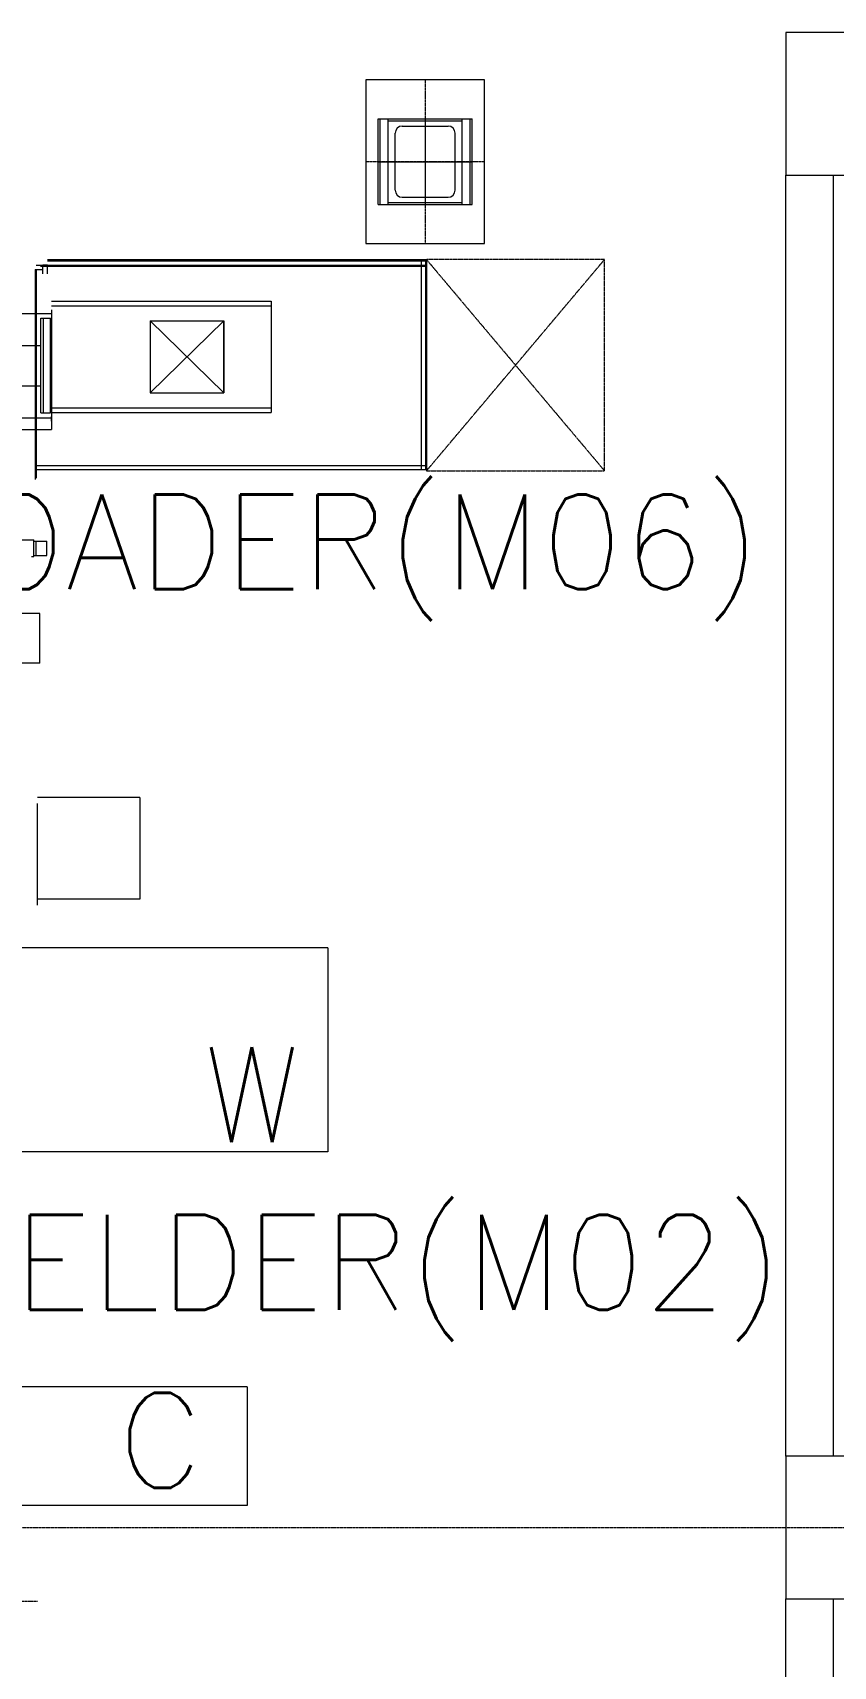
# Model space of a CAD drawing. Extents: x -59767 to 1106559, y -1290 to 1129522.
# Drawn here: x 119384 to 122758, y 253860 to 260745 of the extents above; entities that cross this region are included whole.
import ezdxf

# ---------------------------------------------------------------- set-up
doc = ezdxf.new("R2010")
doc.units = 0
for name, pattern in [('CENTER', [2, 1.25, -0.25, 0.25, -0.25]), ('HIDDEN2', [0.1875, 0.125, -0.0625]), ('PHANTOM', [2.5, 1.25, -0.25, 0.25, -0.25, 0.25, -0.25])]:
    doc.linetypes.add(name, pattern=pattern)
for name, color, linetype, lineweight in [('COLUMN', 2, 'CONTINUOUS', 9), ('TEXT', 3, 'CONTINUOUS', 9), ('WALL_200', 3, 'CONTINUOUS', 9), ('중간선', 5, 'CONTINUOUS', 9), ('중심선', 1, 'CENTER', 9)]:
    doc.layers.add(name, color=color, linetype=linetype, lineweight=lineweight)
doc.styles.get("Standard").update_dxf_attribs({"font": 'romans.shx', "bigfont": 'whtgtxt.shx'})

# ---------------------------------------------------------------- blocks, each defined once
blk = doc.blocks.new('column600')
at = {"layer": 'COLUMN', "linetype": 'Continuous'}
blk.add_lwpolyline([(-300, -300), (300, -300), (300, 300), (-300, 300)], close=True, dxfattribs=at)

msp = doc.modelspace()

# ---------------------------------------------------------------- linework, layer by layer
at = {"layer": 'WALL_200', "ltscale": 0.5}
for points in [[(122757.7, 260144.9), (122757.7, 254744.9), (122557.7, 254744.9), (122557.7, 260144.9)], [(122757.7, 254144.9), (122757.7, 248744.9), (122557.7, 248744.9), (122557.7, 254144.9)]]:
    msp.add_lwpolyline(points, close=True, dxfattribs=at)
at = {"layer": '중간선', "lineweight": 9}
for p, q in [((121288, 260545.8), (120788, 260545.8)), ((120788, 260545.8), (120788, 259855.8)), ((121288, 259855.8), (121288, 260545.8)), ((120788, 259855.8), (121288, 259855.8)), ((119834.7, 257522), (119403.8, 257522)), ((119834.7, 257522), (119834.7, 257093.2)), ((119403.8, 257067.4), (119403.8, 257496.3)), ((119834.7, 257093.2), (119403.8, 257093.2)), ((120628.2, 256887.8), (119288.2, 256887.8)), ((120628.2, 256887.8), (120628.2, 256027.8)), ((120628.2, 256027.8), (119288.2, 256027.8)), ((120288.2, 255037.8), (119288.2, 255037.8)), ((120288.2, 255037.8), (120288.2, 254537.8)), ((120288.2, 254537.8), (119288.2, 254537.8))]:
    msp.add_line(p, q, dxfattribs=at)
at = {"layer": '중간선', "lineweight": 9, "ltscale": 1.5}
for p, q in [((120840.5, 260021.1), (120840.5, 260381.1)), ((120840.5, 260381.1), (121235.5, 260381.1)), ((120848.5, 260021.1), (120848.5, 260381.1)), ((120881.5, 260021.1), (120881.5, 260381.1)), ((120941.5, 260351.1), (121134.5, 260351.1)), ((121038, 260381.1), (121038, 260021.1)), ((121194.5, 260021.1), (121194.5, 260381.1)), ((121227.5, 260021.1), (121227.5, 260381.1)), ((121235.5, 260021.1), (121235.5, 260381.1)), ((120911.5, 260081.1), (120911.5, 260321.1)), ((121164.5, 260081.1), (121164.5, 260321.1)), ((120840.5, 260201.1), (121235.5, 260201.1)), ((120941.5, 260051.1), (121134.5, 260051.1)), ((120840.5, 260021.1), (121235.5, 260021.1))]:
    msp.add_line(p, q, dxfattribs=at)
at = {"layer": '중간선', "linetype": 'HIDDEN2', "lineweight": 9, "ltscale": 5}
for p, q in [((120881.5, 260373.1), (121194.5, 260373.1)), ((120881.5, 260029.1), (121194.5, 260029.1))]:
    msp.add_line(p, q, dxfattribs=at)
at = {"layer": '중간선', "linetype": 'Continuous', "lineweight": 9}
for p, q in [((119446.7, 259788.4), (121043.7, 259788.4)), ((119446.7, 259783.4), (121038.7, 259783.4)), ((121020.7, 259783.4), (121020.7, 258903.4)), ((121038.7, 259788.4), (121038.7, 258903.4)), ((121043.7, 259788.4), (121043.7, 258898.4)), ((119393.7, 259747), (119393.7, 258862)), ((119393.7, 259747), (119426.7, 259747)), ((119398.7, 259765.4), (121038.7, 259765.4)), ((119398.7, 259747), (119398.7, 258867)), ((119416.7, 259760.4), (121038.7, 259760.4)), ((119426.7, 259729), (119426.7, 259766)), ((119426.7, 259766), (119446.7, 259766)), ((119446.7, 259729), (119446.7, 259766)), ((119463.7, 259613.4), (120388.7, 259613.4)), ((119463.7, 259593.4), (120388.7, 259593.4)), ((119463.7, 259577), (119463.7, 259072)), ((120388.7, 259613.4), (120388.7, 259143.4)), ((119328.7, 259562), (119463.7, 259562)), ((119418.7, 259142), (119418.7, 259542)), ((119418.7, 259542), (119458.7, 259542)), ((119428.7, 259142), (119428.7, 259542)), ((119428.7, 259142), (119428.7, 259542)), ((119428.7, 259142), (119428.7, 259542)), ((119428.7, 259142), (119428.7, 259542)), ((119458.7, 259142), (119458.7, 259542)), ((119458.7, 259142), (119458.7, 259542)), ((119458.7, 259142), (119458.7, 259542)), ((119458.7, 259142), (119458.7, 259542)), ((119878.7, 259530.4), (120188.7, 259530.4)), ((119878.7, 259226.4), (120188.7, 259530.4)), ((119878.7, 259530.4), (120188.7, 259226.4)), ((119878.7, 259530.4), (119878.7, 259226.4)), ((119878.7, 259530.2), (120188.7, 259530.2)), ((119878.9, 259530.4), (119878.9, 259226.4)), ((120188.5, 259530.4), (120188.5, 259226.4)), ((120188.7, 259530.4), (120188.7, 259226.4)), ((119318.7, 259427), (119418.7, 259427)), ((119318.7, 259257), (119418.7, 259257)), ((119878.7, 259226.6), (120188.7, 259226.6)), ((119878.7, 259226.4), (120188.7, 259226.4)), ((119463.7, 259163.4), (120388.7, 259163.4)), ((119328.7, 259122), (119463.7, 259122)), ((119418.7, 259142), (119458.7, 259142)), ((119463.7, 259143.4), (120388.7, 259143.4)), ((119463.7, 259107), (119463.7, 259127)), ((119328.7, 259072), (119463.7, 259072)), ((119393.7, 258903.4), (121043.7, 258903.4)), ((119398.7, 258921.4), (121038.7, 258921.4)), ((119318.7, 258607), (119388.7, 258607)), ((119388.7, 258537), (119388.7, 258607)), ((119378.7, 258537), (119388.7, 258537)), ((119388.7, 258602), (119443.7, 258602)), ((119388.7, 258542), (119443.7, 258542)), ((119398.7, 258542), (119398.7, 258602)), ((119443.7, 258542), (119443.7, 258602)), ((119413.7, 258297), (119193.7, 258297)), ((119413.7, 258087), (119413.7, 258297)), ((119413.7, 258087), (119193.7, 258087))]:
    msp.add_line(p, q, dxfattribs=at)
at = {"layer": '중간선', "linetype": 'PHANTOM', "lineweight": 9}
for p, q in [((121043.7, 258898.4), (121793.7, 259788.4)), ((121043.7, 259788.4), (121793.7, 258898.4)), ((121793.7, 259788.4), (121043.7, 259788.4)), ((121043.7, 259788.4), (121043.7, 258898.4)), ((121793.7, 258898.4), (121793.7, 259788.4)), ((121043.7, 258898.4), (121793.7, 258898.4))]:
    msp.add_line(p, q, dxfattribs=at)
at = {"layer": '중간선', "lineweight": 9, "ltscale": 1.5}
for centre, start, end in [((120941.5, 260321.1), 90, 180), ((121134.5, 260321.1), 0, 90), ((120941.5, 260081.1), 180, 270), ((121134.5, 260081.1), 270, 0)]:
    msp.add_arc(centre, 30, start, end, dxfattribs=at)
at = {"layer": '중심선', "lineweight": 9}
for p, q in [((121038, 260545.8), (121038, 259855.8)), ((121288, 260200.8), (120788, 260200.8)), ((119403.9, 254133.6), (115132.6, 254133.6))]:
    msp.add_line(p, q, dxfattribs=at)
at = {"layer": '중심선'}
msp.add_line((28557.7, 254444.9), (154858.2, 254444.9), dxfattribs=at)

# ---------------------------------------------------------------- block references
at = {"layer": 'COLUMN', "linetype": 'Continuous'}
for p in [(122857.7, 260444.9), (122857.7, 254444.9)]:
    msp.add_blockref('column600', p, dxfattribs=at)

# ---------------------------------------------------------------- texts
at = {"layer": 'TEXT', "lineweight": 9}
for s, p in [('PELLET LOADER(M06)', (116710, 258398.9)), ('W', (120102.2, 256068.8)), ('FUEL ROD 2nd WELDER(M02)', (114674.8, 255362.9)), ('C', (119742.1, 254612))]:
    msp.add_text(s, height=400, dxfattribs=at).set_placement(p)

doc.saveas('drawing.dxf')
